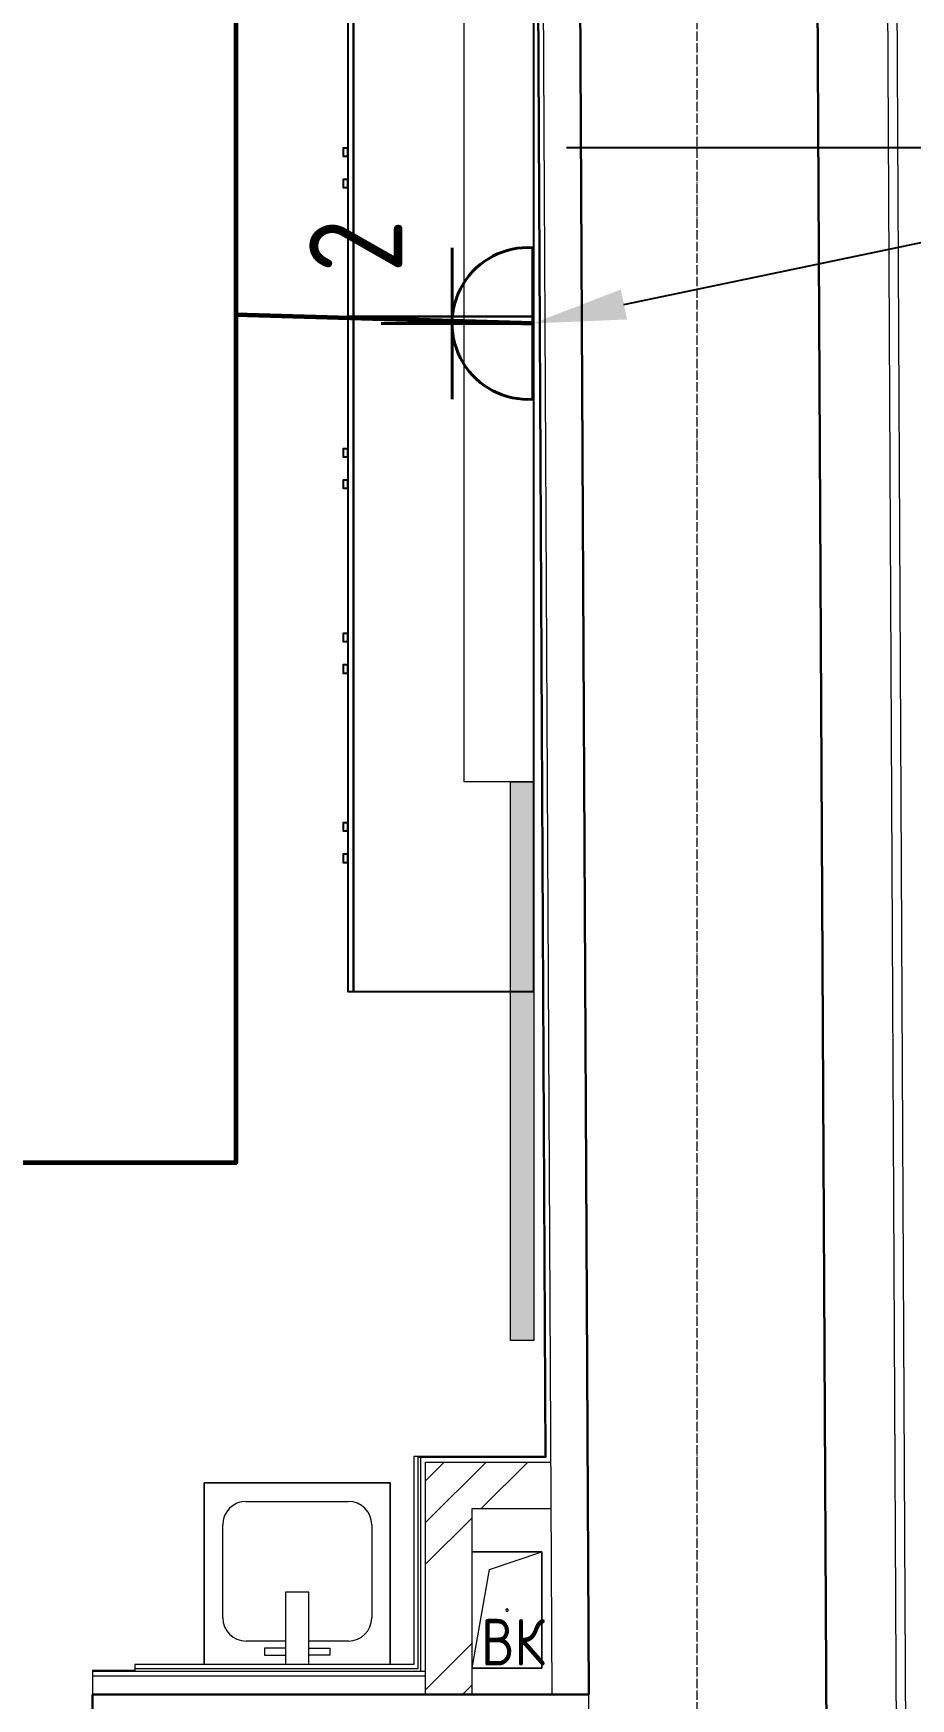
# Model space of a CAD drawing. Header units: millimetres. Extents: x -32 to 417638015, y -35 to 175284279.
# Drawn here: x 792339 to 794224, y 88583 to 92161 of the extents above; entities that cross this region are included whole.
import ezdxf
from ezdxf import colors
from ezdxf.entities.mleader import LeaderData, LeaderLine
from ezdxf.math import Vec2, Vec3

# ---------------------------------------------------------------- set-up
doc = ezdxf.new("R2010")
doc.units = ezdxf.units.MM
doc.linetypes.add('ADSK_Линия сетки', pattern=[25, 20, -2.5, 0, -2.5])
for name, color, linetype, lineweight in [('_ЭМ_гофра', 5, 'Continuous', 60), ('_ЭМ_ТХобщее_слой', 7, 'Continuous', 30), ('Аннотация', 7, 'Continuous', 18), ('Обобщенные модели', 7, 'Continuous', 18), ('Оси', 253, 'Continuous', 9), ('Сантехника', 7, 'Continuous', 18), ('Стены несущие', 7, 'Continuous', 30), ('Стены отделка', 7, 'Continuous', 30), ('Стены штриховка', 7, 'Continuous', 9), ('ШТРИХОВКА', 252, 'Continuous', 15), ('ЭМ', 5, 'Continuous', 40), ('ЭОМ_Кабель Быт. розеток', 5, 'Continuous', 30)]:
    doc.layers.add(name, color=color, linetype=linetype, lineweight=lineweight)
doc.layers.add('_ЭМ_Надписи', color=7, linetype='Continuous')
doc.layers.add('ЭОМ_Лотки рабочие', color=5, linetype='Continuous')
doc.styles.add('GOST Common_5', font='GOST_Common.ttf', dxfattribs={"width": 0.9, "height": 200})
doc.styles.add('ЭОМ', font='isocpeur.ttf', dxfattribs={"width": 0.85, "height": 250})

# ---------------------------------------------------------------- blocks, each defined once
blk = doc.blocks.new('Тх 2 этаж')
at = {"lineweight": 0, "true_color": 0x939598}
h = blk.add_hatch(color=252, dxfattribs=at)
h.dxf.hatch_style = 1
h.paths.add_polyline_path([(9024.4, 35597.9), (8974.4, 35597.9), (8974.4, 36797.9), (9024.4, 36797.9)])
at = {"color": 252, "linetype": 'Continuous', "true_color": 0x939598}
for p, q in [((8636.4, 39247.9), (8636.4, 37797.9)), ((8636.4, 37797.9), (8636.4, 36347.9))]:
    blk.add_line(p, q, dxfattribs=at)
for points in [[(9024.4, 39247.9), (8624.4, 39247.9), (8624.4, 37797.9), (9024.4, 37797.9)], [(8624.4, 38142.7), (8624.4, 38160), (8614.2, 38160), (8614.2, 38142.7)], [(8624.4, 38075), (8624.4, 38092.4), (8614.2, 38092.4), (8614.2, 38075)], [(9024.4, 37797.9), (8624.4, 37797.9), (8624.4, 36347.9), (9024.4, 36347.9)], [(8624.4, 37496.6), (8624.4, 37513.9), (8614.2, 37513.9), (8614.2, 37496.6)], [(8624.4, 37428.9), (8624.4, 37446.3), (8614.2, 37446.3), (8614.2, 37428.9)], [(8624.4, 37099.7), (8624.4, 37117.1), (8614.2, 37117.1), (8614.2, 37099.7)], [(8624.4, 37032), (8624.4, 37049.4), (8614.2, 37049.4), (8614.2, 37032)], [(8624.4, 36692.7), (8624.4, 36710), (8614.2, 36710), (8614.2, 36692.7)], [(8624.4, 36625), (8624.4, 36642.4), (8614.2, 36642.4), (8614.2, 36625)]]:
    blk.add_lwpolyline(points, close=True, dxfattribs=at)
at = {"color": 252, "linetype": 'Continuous', "lineweight": 5, "true_color": 0x939598}
blk.add_lwpolyline([(8874.4, 36797.9), (8874.4, 38797.9), (9024.4, 38797.9), (9024.4, 36797.9)], close=True, dxfattribs=at)
at = {"color": 252, "lineweight": 0, "true_color": 0x939598}
blk.add_lwpolyline([(9024.4, 35597.9), (8974.4, 35597.9), (8974.4, 36797.9), (9024.4, 36797.9), (9024.4, 35597.9)], dxfattribs=at)
blk = doc.blocks.new('План 2 этажа')
h = blk.add_hatch()
h.set_pattern_fill('ANSI34', color=8, scale=20)
h.set_pattern_definition([(45, (686.36, 338.7), (-269.4077, 269.4077), []), (45, (776.16, 338.7), (-269.4077, 269.4077), []), (45, (865.96, 338.7), (-269.4077, 269.4077), []), (45, (955.77, 338.7), (-269.4077, 269.4077), [])])
h.paths.add_polyline_path([(3202.251, 37561.7), (3371.187, 37561.7), (3370.678, 37661.7), (3102.251, 37661.7), (3102.251, 37162.192), (3202.251, 37162.192)])
at = {"layer": 'Обобщенные модели', "color": 8}
for p, q in [((3202.251, 37468.7), (3352.251, 37468.7)), ((3352.251, 37468.7), (3202.251, 37468.7)), ((3239.751, 37431.2), (3352.251, 37468.7)), ((3352.251, 37468.7), (3352.251, 37218.7)), ((3352.251, 37218.7), (3352.251, 37468.7)), ((3202.251, 37218.7), (3239.751, 37431.2)), ((3352.251, 37218.7), (3202.251, 37218.7)), ((3202.251, 37218.7), (3352.251, 37218.7))]:
    blk.add_line(p, q, dxfattribs=at)
for start, end in [(0, 180), (180, 0), (60, 165), (195, 270), (300, 0)]:
    blk.add_arc((3277.251, 37343.7), 2.5, start, end, dxfattribs=at)
at = {"layer": 'Оси', "color": 8, "linetype": 'ADSK_Линия сетки'}
blk.add_line((3685.923, -4690.674), (3685.923, 44561.698), dxfattribs=at)
at = {"layer": 'Сантехника', "color": 8}
for p, q in [((2626.357, 37617.192), (2626.357, 37227.192)), ((3026.357, 37617.192), (2626.357, 37617.192)), ((2626.357, 37617.192), (3026.357, 37617.192)), ((2626.357, 37227.192), (2626.357, 37617.192)), ((3026.357, 37227.192), (3026.357, 37617.192)), ((3026.357, 37617.192), (3026.357, 37227.192)), ((2716.358, 37577.193), (2936.357, 37577.193)), ((2666.358, 37327.192), (2666.358, 37527.193)), ((2986.357, 37527.193), (2986.357, 37327.192)), ((2801.357, 37382.205), (2801.357, 37227.192)), ((2851.357, 37382.205), (2801.357, 37382.205)), ((2851.357, 37227.192), (2851.357, 37382.205)), ((2801.357, 37277.192), (2716.358, 37277.192)), ((2756.357, 37262.192), (2756.357, 37247.192)), ((2801.357, 37262.192), (2756.357, 37262.192)), ((2936.357, 37277.192), (2851.357, 37277.192)), ((2851.357, 37262.192), (2896.357, 37262.192)), ((2896.357, 37262.192), (2896.357, 37247.192)), ((2756.357, 37247.192), (2801.357, 37247.192)), ((2896.357, 37247.192), (2851.357, 37247.192))]:
    blk.add_line(p, q, dxfattribs=at)
for centre, start, end in [((2716.358, 37527.193), 90, 180), ((2936.357, 37527.193), 0, 90), ((2716.358, 37327.192), 180, 270), ((2936.357, 37327.192), 270, 0)]:
    blk.add_arc(centre, 50, start, end, dxfattribs=at)
at = {"layer": 'Стены несущие', "color": 8}
for p, q in [((3930.425, 43615.109), (3970.041, 35821.243)), ((3422.994, 43108.506), (3453.218, 37162.192)), ((2386.357, 37162.192), (3453.218, 37162.192)), ((2386.357, 37162.192), (2386.357, 36852.192))]:
    blk.add_line(p, q, dxfattribs=at)
at = {"layer": 'Стены отделка', "color": 8, "lineweight": 9}
for p, q in [((4099.569, 43783.977), (4140.039, 35822.107)), ((3342.995, 43108.099), (3373.219, 37161.786)), ((3331.945, 42921.144), (3358.617, 37673.7)), ((3358.617, 37673.7), (3077.251, 37673.7)), ((3077.251, 37673.7), (3077.251, 37227.192)), ((3102.251, 37661.7), (3370.678, 37661.7)), ((3102.251, 37162.192), (3102.251, 37661.7)), ((3202.251, 37162.192), (3202.251, 37561.7)), ((3202.251, 37561.7), (3371.187, 37561.7)), ((2477.251, 37214.192), (2386.357, 37214.192)), ((2386.357, 37214.192), (2386.357, 37162.192)), ((3077.251, 37227.192), (2477.251, 37227.192)), ((2477.251, 37227.192), (2477.251, 37214.192)), ((2386.357, 37202.192), (2392.798, 37202.192)), ((2537.251, 37202.192), (3102.251, 37202.192)), ((3373.219, 37161.786), (3453.218, 37162.192))]:
    blk.add_line(p, q, dxfattribs=at)
at = {"layer": 'Стены штриховка', "color": 8}
for p, q in [((4079.67, 43764.11), (4120.039, 35822.006)), ((3333.935, 42923.144), (3360.627, 37671.7)), ((3086.251, 37218.192), (3086.251, 37673.7)), ((3360.627, 37671.7), (3086.251, 37671.7)), ((3092.251, 37212.192), (3092.251, 37671.7)), ((2477.251, 37218.192), (3086.251, 37218.192)), ((2477.251, 37212.192), (2477.251, 37214.192)), ((2386.357, 37212.192), (3102.251, 37212.192)), ((2392.798, 37202.192), (2537.251, 37202.192)), ((3455.15, 36782.205), (3453.218, 37162.192))]:
    blk.add_line(p, q, dxfattribs=at)
at = {"layer": 'ЭОМ_Лотки рабочие'}
blk.add_blockref('Тх 2 этаж', (-5689.424, 2325.176), dxfattribs=at)
at = {"layer": 'Аннотация', "color": 8, "insert": (3221.001, 37324.95), "char_height": 100, "width": 156.348, "attachment_point": 1, "line_spacing_factor": 1.022766, "style": 'GOST Common_5'}
blk.add_mtext('\\pxt3.6,7.2,10.8,14.4,18,21.6,25.2,28.8,32.4,36,39.6,43.2,46.8,50.4,54,57.6,61.2,64.8,68.4,72,75.6,79.2,82.8,86.4,90,93.6,97.2,100.8,104.4,108,111.6,115.2;{ВК}', dxfattribs=at)
blk = doc.blocks.new('_ЭМ_ТХ2_2ЭТАЖнов')
at = {"color": 252, "linetype": 'Continuous', "true_color": 0x939598}
for p, q in [((8761.1, 41239.4), (8761.1, 39789.4)), ((8761.1, 39789.4), (8761.1, 38339.4))]:
    blk.add_line(p, q, dxfattribs=at)
blk = doc.blocks.new('2м розетка IP20')
at = {"layer": 'ЭМ', "color": 5}
for p, q in [((-494124.5, -357092.4), (-494124.5, -356766.5)), ((-494287.3, -356918.9), (-493961.8, -356918.9)), ((-494287.3, -357092.4), (-493961.8, -357092.4))]:
    blk.add_line(p, q, dxfattribs=at)
blk.add_arc((-494124.5, -357082), 163.1, 356.3196, 183.6804, dxfattribs=at)
at = {"layer": 'ЭОМ_Кабель Быт. розеток', "color": 7, "insert": (-494016.1, -356612.2), "char_height": 200, "attachment_point": 1, "style": 'ЭОМ'}
blk.add_mtext_dynamic_manual_height_columns('2', width=91.256, gutter_width=1250, heights=[0], dxfattribs=at)

msp = doc.modelspace()

# ---------------------------------------------------------------- block references
at = {"layer": 'ШТРИХОВКА'}
msp.add_blockref('План 2 этажа', (790079.3, 51429.5), dxfattribs=at)

# ---------------------------------------------------------------- next in the draw order: linework, layer by layer
at = {"layer": '_ЭМ_гофра', "linetype": 'ByBlock'}
for points in [[(792773.4, 93557.3), (792773.4, 89734.2), (791796.2, 89734.2)], [(793412, 91537.7), (792773.4, 91556.1)]]:
    msp.add_lwpolyline(points, dxfattribs=at)

# ---------------------------------------------------------------- next in the draw order: block references
at = {"layer": '_ЭМ_ТХобщее_слой', "lineweight": 50}
msp.add_blockref('_ЭМ_ТХ2_2ЭТАЖнов', (784265.3, 51763.2), dxfattribs=at)
at = {"layer": 'ЭОМ_Кабель Быт. розеток', "rotation": 89.99999999999999}
msp.add_blockref('2м розетка IP20', (436319.6, 585662.2), dxfattribs=at)

# ---------------------------------------------------------------- next in the draw order: leaders
at = {"layer": '_ЭМ_Надписи', "color": 7, "ltscale": 5}
ml = msp.add_multileader_mtext('Standard', dxfattribs=at)
ml.set_content('{\\fGOST Common|b0|i0|c204|p34;\\W0.9;\\C256;2ЩРС-1\\fISOCPEUR|b0|i0|c204|p34;\\W0.85; Гр.1\\Ph=2.0м\\P\\W1;\\C0;Итер. у-во}', color=1, style='ЭОМ')
ml.set_leader_properties()
ml.build(insert=Vec2(0, 0))
ml.multileader.update_dxf_attribs({"text_left_attachment_type": 6, "text_right_attachment_type": 6, "dogleg_length": 0, "arrow_head_size": 200})
ctx = ml.context
ctx.base_point, ctx.char_height, ctx.arrow_head_size, ctx.landing_gap_size, ctx.plane_origin = Vec3(795222.8, 91914.8), 250, 200, 0, Vec3(782264.3, 99104.3)
ctx.left_attachment, ctx.right_attachment = 6, 6
notes = []
notes.append((ctx, [(0, (1, 1, 0), (795222.8, 91914.8), (1, 0), 0, [(0, [(793412, 91537.7)], 0, [])])]))
ctx.mtext.insert, ctx.mtext.width, ctx.mtext.flow_direction = Vec3(795222.8, 92239.8), 2879.263, 5
for ctx, leaders in notes:
    for number, flags, end, landing, length, lines in leaders:
        leader = LeaderData()
        leader.index, (leader.has_last_leader_line, leader.has_dogleg_vector, leader.attachment_direction) = number, flags
        leader.last_leader_point, leader.dogleg_vector, leader.dogleg_length = Vec3(end), Vec3(landing), length
        for number, points, colour, breaks in lines:
            line = LeaderLine()
            line.index, line.vertices, line.color, line.breaks = number, Vec3.list(points), colors.encode_raw_color(colour), breaks
            leader.lines.append(line)
        ctx.leaders.append(leader)

doc.saveas('drawing.dxf')
